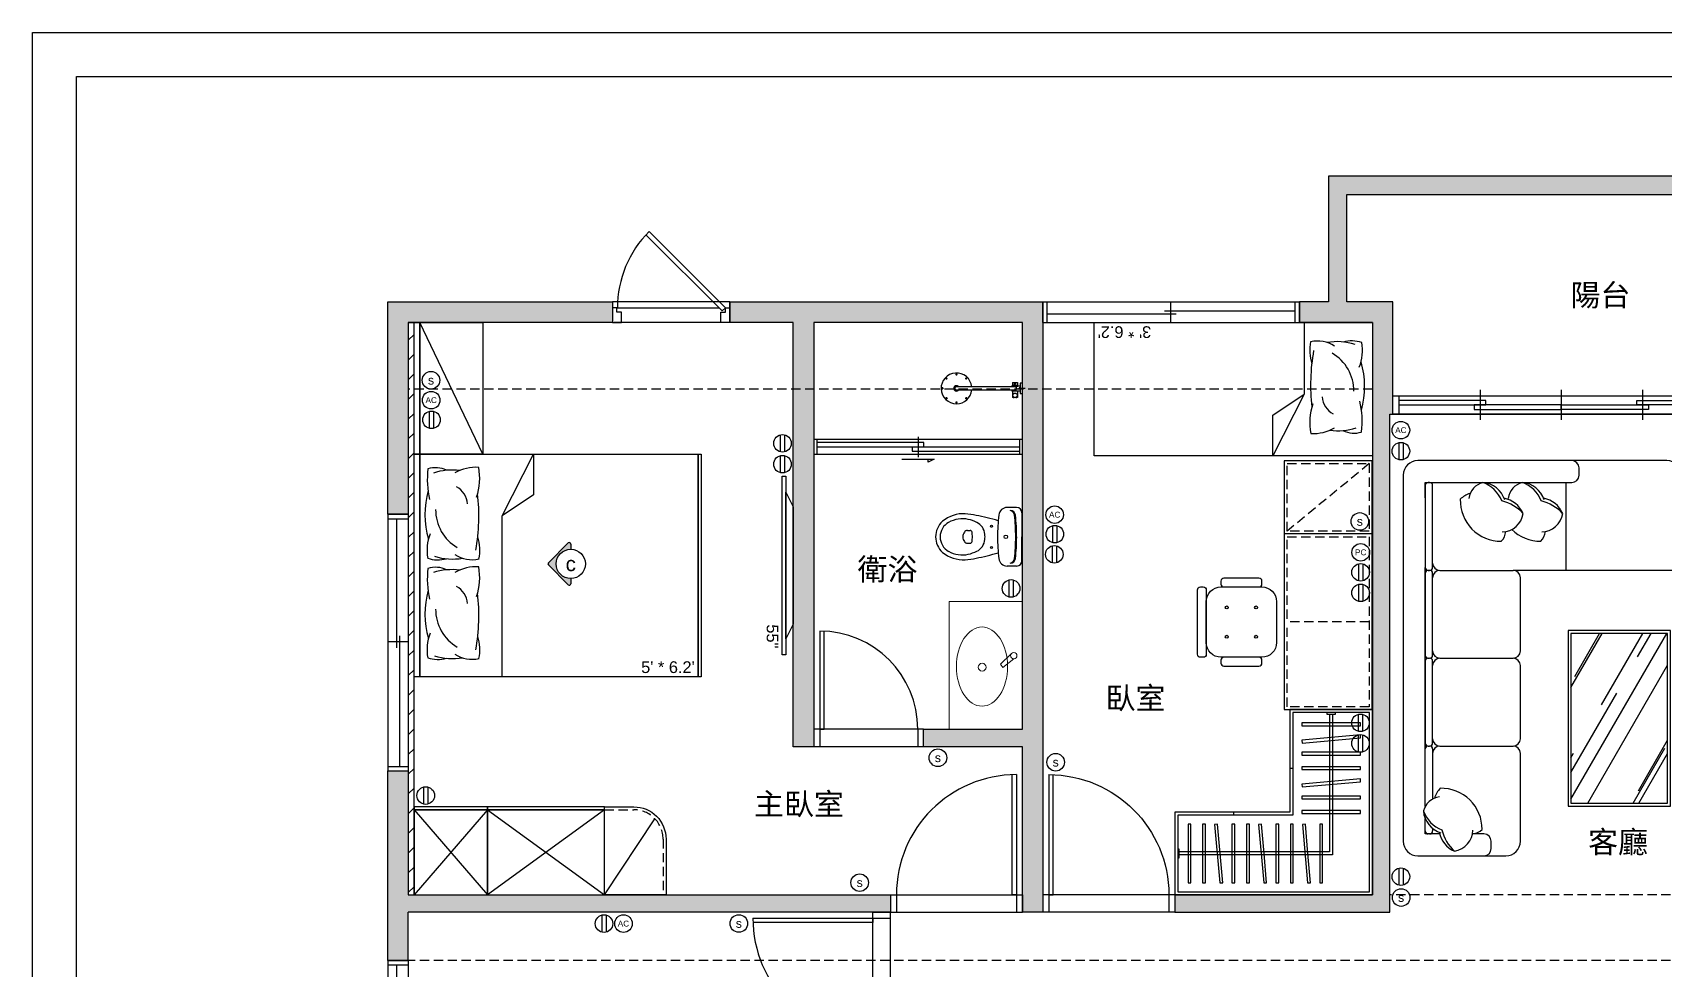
# Model space of a CAD drawing. Header units: millimetres. Extents: x -2628 to 3435, y -3699 to 2704.
# Drawn here: x 18 to 1132, y -775 to -135 of the extents above; entities that cross this region are included whole.
import ezdxf
from ezdxf.enums import TextEntityAlignment as Align
from ezdxf.lldxf.tags import DXFTag

# ---------------------------------------------------------------- set-up
doc = ezdxf.new("R2010")
doc.units = ezdxf.units.MM
doc.linetypes.add('HIDDEN', pattern=[9.525, 6.35, -3.175])
for name, color, linetype in [('02-結構樑', 252, 'HIDDEN'), ('03-結構牆', 253, 'Continuous'), ('04-門線', 94, 'Continuous'), ('05-窗線', 150, 'Continuous'), ('06-傢俱', 6, 'Continuous'), ('08-文字', 7, 'Continuous'), ('10-標註', 140, 'Continuous'), ('11-填充', 8, 'Continuous'), ('13-線', 40, 'Continuous'), ('14-燈具', 40, 'Continuous'), ('15-板', 3, 'Continuous'), ('圖框', 255, 'Continuous'), ('填充線', 8, 'Continuous')]:
    doc.layers.add(name, color=color, linetype=linetype)
doc.layers.add('不出圖', color=235, linetype='Continuous', plot=False)
doc.styles.get("Standard").update_dxf_attribs({"font": 'arial.ttf'})
tags = doc.linetypes.add('CENTER2', pattern=[28.575, 19.05, -3.175, 3.175, -3.175]).pattern_tags.tags
tags[10:11] = [DXFTag(74, 4), DXFTag(75, 0), DXFTag(340, '0'), DXFTag(46, 0.0), DXFTag(50, 0.0), DXFTag(44, 0.0), DXFTag(45, 0.0)]
tags[8:9] = [DXFTag(74, 4), DXFTag(75, 0), DXFTag(340, '0'), DXFTag(46, 0.0), DXFTag(50, 0.0), DXFTag(44, 0.0), DXFTag(45, 0.0)]
tags[6:7] = [DXFTag(74, 4), DXFTag(75, 0), DXFTag(340, '0'), DXFTag(46, 0.0), DXFTag(50, 0.0), DXFTag(44, 0.0), DXFTag(45, 0.0)]
tags[4:5] = [DXFTag(74, 4), DXFTag(75, 0), DXFTag(340, '0'), DXFTag(46, 0.0), DXFTag(50, 0.0), DXFTag(44, 0.0), DXFTag(45, 0.0)]

# ---------------------------------------------------------------- blocks, each defined once
blk = doc.blocks.new('*U109')
at = {"layer": '13-線'}
blk.add_circle((0, 0), 12, dxfattribs=at)
blk.add_text('AC', height=8, dxfattribs=at).set_placement((0, 0), align=Align.MIDDLE)
blk = doc.blocks.new('插座')
at = {"layer": '13-線'}
for p, q in [((-3, 11.6), (-3, -11.6)), ((3, 11.6), (3, -11.6))]:
    blk.add_line(p, q, dxfattribs=at)
blk.add_circle((0, 0), 12, dxfattribs=at)
blk = doc.blocks.new('線_網路出線')
at = {"layer": '13-線'}
blk.add_circle((0, 0), 12, dxfattribs=at)
blk.add_text('PC', height=8, dxfattribs=at).set_placement((0, 0), align=Align.MIDDLE)
blk = doc.blocks.new('床櫃')
at = {"layer": '06-傢俱'}
blk.add_line((47, -90), (4, 0), dxfattribs=at)
for points in [[(0, 0), (4, 0), (4, -90), (0, -90)], [(4, 0), (47, 0), (47, -90), (4, -90)]]:
    blk.add_lwpolyline(points, close=True, dxfattribs=at)
blk = doc.blocks.new('電視')
at = {"layer": '06-傢俱'}
for p, q in [((-5, 50), (0, 40)), ((-5, -50), (-5, 50)), ((0, 40), (0, -40)), ((0, -40), (-5, -50))]:
    blk.add_line(p, q, dxfattribs=at)
blk.add_lwpolyline([(-7.5, 61), (-5, 61), (-5, -61), (-7.5, -61)], close=True, dxfattribs=at)
blk = doc.blocks.new('*U117')
at = {"layer": '06-傢俱'}
for p, q in [((60.1, -42.1), (81.5, 0)), ((81.5, 0), (81.5, -27.7)), ((81.5, -27.7), (60.1, -42.1)), ((60.1, -152), (60.1, -42.1))]:
    blk.add_line(p, q, dxfattribs=at)
for points in [[(0, 0), (4, 0), (4, -152), (0, -152)], [(4, 0), (194, 0), (194, -152), (4, -152)], [(194, 0), (196, 0), (196, -152), (194, -152)]]:
    blk.add_lwpolyline(points, close=True, dxfattribs=at)
for centre, radius, start, end in [((70.3, -17.1), 61.3, 173.2796, 193.0617), ((14.5, -26.6), 17.4, 64.1861, 106.831), ((25.9, -51.7), 40.9, 82.499, 108.131), ((42, -37), 28.1, 85.7796, 120.3407), ((4.3, -16.3), 40.5, 341.4258, 10.4654), ((21.9, -34.9), 14.5, 3.7217, 60.9838), ((69.6, -40.9), 62.2, 165.0075, 195.8596), ((-86.2, -42.3), 130.4, 349.7574, 6.7491), ((44.2, -38.1), 29.5, 179.2149, 240.102), ((39.4, -65.5), 30.6, 158.5341, 190.6005), ((14.9, -65.5), 30, 348.3726, 17.5995), ((70.3, -85.1), 61.3, 173.2796, 193.0617), ((16.1, -49.4), 22.7, 252.5276, 285.0289), ((14.5, -94.6), 17.4, 64.1861, 106.831), ((26.1, -32.9), 38.7, 251.717, 280.4685), ((39.7, -50.2), 21.8, 237.1323, 282.1925), ((42, -105), 28.1, 85.7796, 120.3407), ((4.3, -84.3), 40.5, 341.4258, 10.4654), ((25.9, -119.7), 40.9, 82.499, 108.131), ((69.6, -108.9), 62.2, 165.0075, 195.8596), ((21.9, -102.9), 14.5, 3.7217, 60.9838), ((-86.2, -110.3), 130.4, 349.7574, 6.7491), ((44.2, -106.1), 29.5, 179.2149, 240.102), ((39.4, -133.5), 30.6, 158.5341, 190.6005), ((14.9, -133.5), 30, 348.3726, 17.5995), ((16.1, -117.4), 22.7, 252.5276, 285.0289), ((26.1, -100.9), 38.7, 251.717, 280.4685), ((39.7, -118.2), 21.8, 237.1323, 282.1925)]:
    blk.add_arc(centre, radius, start, end, dxfattribs=at)
at = {"color": 6, "linetype": 'HIDDEN'}
blk.add_text("5' * 6.2'", height=8, dxfattribs=at).set_placement((173.3, -145.4), align=Align.MIDDLE)
blk = doc.blocks.new('*U132')
at = {"layer": '06-傢俱'}
for p, q in [((50, 58), (0, 0)), ((0, 58), (50, 0)), ((130, 58), (50, 0)), ((50, 58), (130, 0)), ((130, 0), (164.4, 51.9))]:
    blk.add_line(p, q, dxfattribs=at)
for points in [[(0, 58), (50, 58), (50, 60), (0, 60)], [(0, 0), (50, 0), (50, 58), (0, 58)], [(50, 58), (130, 58), (130, 60), (50, 60)], [(50, 0), (130, 0), (130, 58), (50, 58)]]:
    blk.add_lwpolyline(points, close=True, dxfattribs=at)
blk.add_lwpolyline([(130, 60), (150, 60, -0.414214), (172, 38), (172, 0), (130, 0)], format="xyb", close=True, dxfattribs=at)
at = {"layer": '06-傢俱', "linetype": 'HIDDEN'}
blk.add_lwpolyline([(130, 58), (150, 58, -0.414214), (170, 38), (170, 0)], format="xyb", dxfattribs=at)
blk = doc.blocks.new('窗2片')
at = {"layer": '05-窗線'}
for p, q in [((0, 0), (0, -175.2)), ((0, 0), (14, 0)), ((14, 0), (14, -175.2)), ((0, -3), (14, -3)), ((6, -3), (6, -91.1)), ((14, -87.1), (0, -87.1)), ((8, -83.1), (8, -172.2)), ((0, -172.2), (14, -172.2)), ((0, -175.2), (14, -175.2))]:
    blk.add_line(p, q, dxfattribs=at)
blk = doc.blocks.new('窗_單開')
at = {"layer": '05-窗線'}
for p, q in [((74.9, -6.1), (22.8, 45.9)), ((24.9, 48.1), (77, -4)), ((80, 0), (0, 0)), ((0, 0), (0, -14)), ((80, 0), (80, -14)), ((3, -4), (72.8, -4)), ((77, -4), (74.9, -6.1)), ((80, -14), (1, -14))]:
    blk.add_line(p, q, dxfattribs=at)
for points in [[(0, -14), (6, -14), (6, -7), (3, -7), (3, -4), (0, -4), (0, -14)], [(80, -14), (74, -14), (74, -7), (77, -7), (77, -4), (80, -4), (80, -14)]]:
    blk.add_lwpolyline(points, dxfattribs=at)
blk.add_arc((77, -4), 73.7, 135, 180, dxfattribs=at)
blk = doc.blocks.new('門_左')
at = {"layer": '04-門線'}
for p, q in [((0, 12), (0, 0)), ((75, 12), (0, 12)), ((4, 12), (4, 0)), ((71, 12), (71, 0)), ((75, 0), (75, 12)), ((75, 0), (0, 0))]:
    blk.add_line(p, q, dxfattribs=at)
blk.add_lwpolyline([(4, 79), (4, 12), (7, 12), (7, 78.9)], dxfattribs=at)
blk.add_arc((4, 12), 67, 360, 90, dxfattribs=at)
blk = doc.blocks.new('門_右')
at = {"layer": '04-門線'}
for p, q in [((-90, 12), (0, 12)), ((-90, 12), (-90, 0)), ((-86, 12), (-86, 0)), ((-4, 12), (-4, 0)), ((0, 12), (0, 0)), ((-90, 0), (0, 0))]:
    blk.add_line(p, q, dxfattribs=at)
blk.add_lwpolyline([(-4, 94), (-4, 12), (-7, 12), (-7, 93.9)], dxfattribs=at)
blk.add_arc((-4, 12), 82, 90, 180, dxfattribs=at)
blk = doc.blocks.new('窗230')
at = {"layer": '05-窗線'}
for p, q in [((4, 12.5), (4, 0)), ((226, 12.5), (226, 0)), ((230, 12.5), (230, 0)), ((0, 0), (230, 0))]:
    blk.add_line(p, q, dxfattribs=at)
at = {"layer": '05-窗線', "color": 4}
for p, q in [((59.5, 16.5), (59.5, -4)), ((115, 16.5), (115, -4)), ((170.5, 16.5), (170.5, -4))]:
    blk.add_line(p, q, dxfattribs=at)
at = {"layer": '05-窗線'}
blk.add_lwpolyline([(0, 12.5), (230, 12.5), (230, 0), (0, 0)], close=True, dxfattribs=at)
at = {"layer": '05-窗線', "color": 4}
for points in [[(4, 6.25), (63.5, 6.25), (63.5, 9.25), (4, 9.25), (4, 6.25)], [(55.5, 3.25), (115, 3.25), (115, 6.25), (55.5, 6.25), (55.5, 3.25)], [(174.5, 3.25), (115, 3.25), (115, 6.25), (174.5, 6.25), (174.5, 3.25)], [(226, 6.25), (166.5, 6.25), (166.5, 9.25), (226, 9.25), (226, 6.25)]]:
    blk.add_lwpolyline(points, dxfattribs=at)
blk = doc.blocks.new('沙發')
at = {"layer": '06-傢俱'}
h = blk.add_hatch(dxfattribs=at)
h.set_pattern_fill('AR-RROOF', color=256, scale=1.5, angle=60)
h.set_pattern_definition([(60, (104.53, -118.116), (8.914, 91.64), [571.5, -76.2, 190.5, -38.1]), (60, (113.37, -64.707), (-62.934, -7.659), [114.3, -12.573, 228.6, -28.575]), (60, (86.009, -85.426), (76.953, 184.3405), [304.8, -53.34, 152.4, -38.1])])
h.paths.add_polyline_path([(170.5, -118.1), (104.5, -118.1), (104.5, -234.1), (170.5, -234.1)])
for p, q in [((170, 0), (0, 0)), ((-10, -10), (-10, -260)), ((110, -10), (110, -5)), ((180, -70), (180, -10)), ((5, -15), (105, -15)), ((5, -25.5), (5, -15)), ((5, -17), (5, -73)), ((8, -15), (7, -15)), ((10, -70), (10, -17)), ((97.3, -15), (105, -15)), ((101.1, -15), (101.1, -75)), ((96.8, -32.7), (96.8, -34.2)), ((5, -60.8), (5, -73)), ((10, -73), (10, -65.8)), ((5, -236.2), (5, -73)), ((5, -77), (5, -133)), ((8, -75), (7, -75)), ((7, -75), (8, -75)), ((10, -133), (10, -77)), ((15, -75), (65, -75)), ((175, -75), (65, -75)), ((70, -130), (70, -80)), ((70, -124.8), (70, -120.3)), ((5, -137), (5, -193)), ((7, -135), (8, -135)), ((7, -135), (8, -135)), ((10, -193), (10, -137)), ((15, -135), (65, -135)), ((70, -190), (70, -140)), ((5, -236.2), (5, -197)), ((7, -195), (8, -195)), ((10, -197), (10, -231.1)), ((15, -195), (65, -195)), ((70, -260), (70, -200)), ((5, -253), (5, -244.5)), ((5, -255), (5, -244.5)), ((14.8, -255), (5, -255)), ((8, -255), (7, -255)), ((10, -251.2), (10, -253)), ((45, -255), (37.3, -255)), ((50, -265), (50, -260)), ((0, -270), (60, -270))]:
    blk.add_line(p, q, dxfattribs=at)
for points in [[(102.5, -236.1), (172.5, -236.1), (172.5, -116.1), (102.5, -116.1)], [(104.5, -234.1), (170.5, -234.1), (170.5, -118.1), (104.5, -118.1)]]:
    blk.add_lwpolyline(points, close=True, dxfattribs=at)
for centre, radius, start, end in [((0, -10), 10, 90, 180), ((105, -5), 5, 0, 90), ((105, -10), 5, 270, 0), ((170, -10), 10, 0, 90), ((7, -17), 2, 90, 180), ((8, -17), 2, 0, 90), ((47.6, -27.6), 13, 104.1064, 172.232), ((43, -32), 17, 17.2714, 85.4668), ((36.7, -35.7), 22.1, 21.5683, 69.7406), ((74.5, -27.6), 13, 104.1064, 172.232), ((70, -32), 17, 17.2714, 85.4668), ((63.7, -35.7), 22.1, 21.5683, 69.7406), ((40.2, -38), 16.2, 106.7793, 134.4945), ((56.7, -27.3), 27.8, 178.285, 270.5789), ((50.4, -56.1), 29.3, 42.7368, 76.3508), ((55.6, -43.2), 17.7, 23.3152, 79.3613), ((77.3, -56.1), 29.3, 42.7368, 76.3508), ((82.6, -43.2), 17.7, 23.3152, 79.3613), ((57, -33.7), 15.1, 272.0672, 350.6072), ((84, -33.7), 15.1, 272.0672, 350.6072), ((48.8, -47.3), 11.3, 316.1116, 353.7097), ((83.6, -27.3), 27.8, 225.2883, 270.5789), ((75.8, -47.3), 11.3, 316.1116, 353.7097), ((7, -73), 2, 180, 270), ((7, -77), 2, 90, 180), ((8, -73), 2, 270, 0), ((8, -77), 2, 0, 90), ((15, -70), 5, 180, 270), ((15, -80), 5, 90, 180), ((65, -80), 5, 0, 90), ((175, -70), 5, 270, 0), ((7, -133), 2, 180, 270), ((8, -133), 2, 270, 0), ((15, -130), 5, 180, 270), ((65, -130), 5, 270, 0), ((7, -137), 2, 90, 180), ((8, -137), 2, 0, 90), ((15, -140), 5, 90, 180), ((65, -140), 5, 0, 90), ((7, -193), 2, 180, 270), ((7, -197), 2, 90, 180), ((8, -193), 2, 270, 0), ((8, -197), 2, 0, 90), ((15, -190), 5, 180, 270), ((15, -200), 5, 90, 180), ((65, -190), 5, 270, 0), ((65, -200), 5, 0, 90), ((16.4, -242.5), 13, 97.768, 165.8936), ((26.8, -235.2), 16.2, 135.5055, 163.2207), ((16, -251.6), 27.8, 359.4211, 91.715), ((24.5, -231.7), 22.1, 200.2594, 248.4317), ((20.7, -238), 17, 184.5332, 252.7286), ((7, -253), 2, 180, 270), ((8, -253), 2, 270, 0), ((32, -250.6), 17.7, 190.6387, 246.6848), ((44.8, -245.3), 29.3, 193.6492, 227.2632), ((22.5, -251.9), 15.1, 279.3928, 357.9328), ((36, -243.8), 11.3, 276.2903, 313.8884), ((45, -260), 5, 0, 90), ((0, -260), 10, 180, 270), ((45, -265), 5, 270, 0), ((60, -260), 10, 270, 0)]:
    blk.add_arc(centre, radius, start, end, dxfattribs=at)
blk = doc.blocks.new('桌子')
at = {"layer": '06-傢俱', "linetype": 'HIDDEN'}
blk.add_line((60, 58), (60, 2), dxfattribs=at)
at = {"layer": '06-傢俱'}
blk.add_lwpolyline([(120, 60), (0, 60), (0, 0), (120, 0)], close=True, dxfattribs=at)
at = {"layer": '06-傢俱', "linetype": 'HIDDEN'}
blk.add_lwpolyline([(58, 2), (2, 2), (2, 58), (118, 58), (118, 2), (62, 2)], dxfattribs=at)
blk = doc.blocks.new('床矮櫃')
at = {"layer": '06-傢俱', "linetype": 'HIDDEN'}
for p, q in [((2, 58), (48, 58)), ((2, 2), (2, 58)), ((2, 58), (48, 2)), ((48, 58), (48, 2)), ((50, 60), (50, 0)), ((48, 2), (2, 2))]:
    blk.add_line(p, q, dxfattribs=at)
at = {"layer": '06-傢俱'}
blk.add_lwpolyline([(50, 60), (0, 60), (0, 0), (50, 0)], dxfattribs=at)
blk = doc.blocks.new('椅子單人')
at = {"layer": '06-傢俱'}
for points in [[(-22, 30), (22, 30, -0.414214), (24, 28), (24, 26, -0.414214), (22, 24), (-22, 24, -0.414214), (-24, 26), (-24, 28, -0.414214)], [(-14, 24), (14, 24, -0.414214), (24, 14), (24, -14, -0.414214), (14, -24), (-14, -24, -0.414214), (-24, -14), (-24, 14, -0.414214)], [(-26, 14), (-28, 14, 0.414214), (-30, 12), (-30, -12, 0.414214), (-28, -14), (-26, -14, 0.414214), (-24, -12), (-24, 12, 0.414214)], [(28, 14), (26, 14, 0.414214), (24, 12), (24, -12, 0.414214), (26, -14), (28, -14, 0.414214), (30, -12), (30, 12, 0.414214)]]:
    blk.add_lwpolyline(points, format="xyb", close=True, dxfattribs=at)
for centre in [(-10, 10), (10, 10), (-10, -10), (10, -10)]:
    blk.add_circle(centre, 1, dxfattribs=at)
blk = doc.blocks.new('浴室門')
at = {"layer": '04-門線'}
for p, q in [((2, 0), (2, -10)), ((71.2, 2), (71.2, -12)), ((140.4, 0), (140.4, -10)), ((2, -5), (140.4, -5)), ((60.2, -13.4), (82.2, -13.4)), ((82.2, -13.4), (78, -15.4)), ((78, -15.4), (78, -13.4))]:
    blk.add_line(p, q, dxfattribs=at)
for points in [[(0, -10), (142.4, -10), (142.4, 0), (0, 0), (0, -10)], [(75.2, -5), (75.2, -2), (2, -2)], [(67.2, -5), (67.2, -8), (140.4, -8)], [(69.2, -5), (73.2, -5)], [(142.4, -7), (142.4, -5)]]:
    blk.add_lwpolyline(points, dxfattribs=at)
blk = doc.blocks.new('馬桶')
at = {"layer": '06-傢俱', "color": 6}
for p, q in [((0.04, 0.655), (0.223, 0.655)), ((0.405, 0.655), (0.223, 0.655)), ((0, 0.615), (0, 0.543)), ((0.223, 0.615), (0.211, 0.615)), ((0.223, 0.615), (0.234, 0.615)), ((0.445, 0.615), (0.445, 0.543)), ((0.175, 0.242), (0.175, 0.262)), ((0.271, 0.242), (0.271, 0.262))]:
    blk.add_line(p, q, dxfattribs=at)
for centre, radius in [((0.223, 0.533), 0.0135), ((0.223, 0.533), 0.0135), ((0.143, 0.425), 0.0075), ((0.303, 0.425), 0.0075)]:
    blk.add_circle(centre, radius, dxfattribs=at)
for centre, radius, start, end in [((0.04, 0.615), 0.04, 90, 180), ((0.405, 0.615), 0.04, 0, 90), ((0.064, 0.543), 0.064, 180, 263.2069), ((0.063, 0.566), 0.04, 96.2719, 180), ((0.062, 0.559), 0.04, 96.2141, 169.7572), ((0.223, -0.885), 1.493, 90, 96.3306), ((0.223, -0.885), 1.5, 90, 96.2719), ((0.223, -0.885), 1.5, 83.7281, 90), ((0.223, -0.885), 1.493, 83.6694, 90), ((0.382, 0.566), 0.04, 0, 83.7281), ((0.383, 0.559), 0.04, 10.2428, 83.7859), ((0.381, 0.543), 0.064, 276.7931, 0), ((0.223, 1.874), 1.404, 263.2069, 270), ((2.509, -0.195), 2.5, 164.456, 168.4256), ((0.216, 0.259), 0.116, 96.2419, 152.5973), ((0.223, 0.195), 0.18, 90, 96.2419), ((0.223, 1.874), 1.404, 270, 276.7931), ((0.223, 0.195), 0.18, 83.7581, 90), ((0.23, 0.259), 0.116, 27.4027, 83.7581), ((-2.064, -0.195), 2.5, 11.5744, 15.544), ((0.646, 0.179), 0.6, 167.7093, 175.6206), ((0.335, 0.197), 0.25, 152.5973, 168.3805), ((0.19, 0.262), 0.015, 96.6492, 180), ((0.223, -0.021), 0.3, 90, 96.6492), ((0.223, -0.021), 0.3, 83.3508, 90), ((0.256, 0.262), 0.015, 0, 83.3508), ((0.11, 0.197), 0.25, 11.6195, 27.4027), ((-0.201, 0.179), 0.6, 4.3794, 12.2907), ((0.307, 0.215), 0.26, 177.6972, 218.7131), ((0.302, 0.204), 0.216, 168.3805, 209.1161), ((0.205, 0.242), 0.03, 180, 233.1301), ((0.223, 0.266), 0.06, 233.1301, 270), ((0.223, 0.266), 0.06, 270, 306.8699), ((0.241, 0.242), 0.03, 306.8699, 0), ((0.144, 0.204), 0.216, 330.8839, 11.6195), ((0.138, 0.215), 0.26, 321.2869, 2.3028), ((0.223, 0.16), 0.16, 222.4362, 270), ((0.223, 0.16), 0.126, 209.1161, 270), ((0.223, 0.16), 0.126, 270, 330.8839), ((0.223, 0.16), 0.16, 270, 317.5638)]:
    blk.add_arc(centre, radius, start, end, dxfattribs=at)
blk = doc.blocks.new('洗手台')
at = {"layer": '06-傢俱', "color": 6, "lineweight": 5}
for p, q in [((0, 0.466), (0.817, 0.466)), ((0, 0), (0, 0.466)), ((0.817, 0.466), (0.817, 0)), ((0.817, 0.466), (0.817, 0.076)), ((0.4, 0.329), (0.332, 0.398)), ((0.366, 0.413), (0.421, 0.342)), ((0.421, 0.342), (0.4, 0.329)), ((0.817, 0), (0, 0))]:
    blk.add_line(p, q, dxfattribs=at)
for centre, radius in [((0.346, 0.413), 0.0201), ((0.42, 0.211), 0.0251)]:
    blk.add_circle(centre, radius, dxfattribs=at)
blk.add_ellipse((0.416, 0.21), major_axis=(-0.253, 0), ratio=0.646622, dxfattribs=at)
blk = doc.blocks.new('23')
at = {"linetype": 'Continuous'}
for p, q in [((12572, 14751), (12550, 14751)), ((12550, 14715), (12550, 14750)), ((12550, 14715), (12572, 14715)), ((12624, 14783), (12554, 14783)), ((12554, 14783), (12554, 14769)), ((12555, 14768), (12624, 14768)), ((12572, 14751), (12572, 14715)), ((12573, 14745), (12572, 14745)), ((12572, 14721), (12573, 14721)), ((12573, 14768), (12573, 14718)), ((12573, 14715), (12573, 14751)), ((12573, 14751), (12573, 14751)), ((12573, 14718), (12573, 14710)), ((12573, 14715), (12573, 14715)), ((12574, 14718), (12578, 14718)), ((12578, 14733), (12578, 14692)), ((12587, 14763), (12588, 14765)), ((12588, 14762), (12587, 14763)), ((12587, 14744), (12591, 14744)), ((12587, 14744), (12592, 14744)), ((12587, 14744), (12587, 14744)), ((12587, 14744), (12587, 14744)), ((12587, 14744), (12587, 14744)), ((12588, 14765), (12590, 14765)), ((12590, 14762), (12588, 14762)), ((12590, 14765), (12591, 14763)), ((12591, 14763), (12590, 14762)), ((12592, 14744), (12591, 14744)), ((12591, 14744), (12591, 14744)), ((12592, 14744), (12592, 14744)), ((12600, 14692), (12600, 14733)), ((12600, 14718), (12605, 14718)), ((12605, 14718), (12605, 14768)), ((12605, 14715), (12605, 14751)), ((12605, 14751), (12605, 14751)), ((12606, 14746), (12605, 14746)), ((12605, 14720), (12606, 14720)), ((12605, 14710), (12605, 14718)), ((12605, 14715), (12605, 14715)), ((12606, 14715), (12606, 14751)), ((12651, 14751), (12606, 14751)), ((12606, 14715), (12651, 14715)), ((12625, 14769), (12625, 14783)), ((12630, 14719), (12630, 14718)), ((12630, 14718), (12630, 14718)), ((12632, 14718), (12632, 14717)), ((12634, 14717), (12634, 14717)), ((12636, 14717), (12636, 14717)), ((12636, 14717), (12636, 14716)), ((12638, 14716), (12638, 14717)), ((12639, 14717), (12639, 14717)), ((12640, 14717), (12640, 14717)), ((12642, 14717), (12642, 14718)), ((12643, 14718), (12643, 14718)), ((12644, 14718), (12644, 14719)), ((12645, 14719), (12645, 14719)), ((12651, 14741), (12651, 14741)), ((12651, 14724), (12651, 14724)), ((12652, 14750), (12652, 14745)), ((12652, 14742), (12652, 14745)), ((12652, 14721), (12652, 14724)), ((12652, 14721), (12652, 14716)), ((12578, 14692), (12578, 14373)), ((12600, 14373), (12600, 14692)), ((12519, 14397), (12522, 14400)), ((12521, 14400), (12519, 14398)), ((12521, 14402), (12520, 14401)), ((12521, 14402), (12520, 14401)), ((12520, 14401), (12521, 14400)), ((12520, 14400), (12521, 14399)), ((12521, 14399), (12520, 14400)), ((12522, 14401), (12521, 14402)), ((12524, 14403), (12522, 14401)), ((12522, 14400), (12525, 14403)), ((12523, 14401), (12522, 14402)), ((12522, 14402), (12523, 14401)), ((12522, 14400), (12523, 14399)), ((12523, 14399), (12522, 14400)), ((12522, 14399), (12523, 14400)), ((12523, 14399), (12523, 14399)), ((12578, 14373), (12578, 14333)), ((12600, 14333), (12600, 14373)), ((12654, 14403), (12656, 14400)), ((12657, 14401), (12654, 14403)), ((12655, 14401), (12656, 14402)), ((12656, 14400), (12655, 14399)), ((12655, 14399), (12656, 14399)), ((12656, 14402), (12656, 14401)), ((12656, 14399), (12657, 14400)), ((12656, 14400), (12656, 14399)), ((12658, 14402), (12657, 14401)), ((12658, 14401), (12657, 14402)), ((12657, 14400), (12658, 14401)), ((12657, 14399), (12658, 14400)), ((12660, 14398), (12657, 14400)), ((12657, 14400), (12659, 14397)), ((12658, 14400), (12657, 14399)), ((12658, 14401), (12658, 14402)), ((12492, 14333), (12492, 14332)), ((12493, 14333), (12492, 14333)), ((12492, 14332), (12493, 14332)), ((12493, 14337), (12493, 14333)), ((12494, 14334), (12493, 14334)), ((12493, 14334), (12494, 14334)), ((12493, 14333), (12493, 14332)), ((12493, 14332), (12494, 14332)), ((12493, 14332), (12493, 14329)), ((12494, 14332), (12493, 14332)), ((12494, 14333), (12494, 14337)), ((12496, 14333), (12494, 14333)), ((12494, 14332), (12496, 14332)), ((12494, 14329), (12494, 14332)), ((12495, 14332), (12495, 14333)), ((12496, 14332), (12496, 14333)), ((12519, 14268), (12521, 14265)), ((12522, 14266), (12519, 14268)), ((12521, 14267), (12520, 14266)), ((12520, 14266), (12521, 14267)), ((12520, 14265), (12521, 14264)), ((12521, 14265), (12520, 14264)), ((12520, 14264), (12521, 14264)), ((12521, 14264), (12522, 14265)), ((12523, 14267), (12522, 14266)), ((12523, 14266), (12522, 14267)), ((12522, 14265), (12523, 14266)), ((12525, 14263), (12522, 14265)), ((12522, 14264), (12523, 14265)), ((12522, 14265), (12524, 14262)), ((12523, 14265), (12522, 14264)), ((12523, 14266), (12523, 14267)), ((12573, 14341), (12573, 14336)), ((12573, 14336), (12573, 14330)), ((12573, 14330), (12573, 14325)), ((12585, 14321), (12583, 14321)), ((12585, 14321), (12594, 14321)), ((12595, 14321), (12594, 14321)), ((12605, 14336), (12605, 14341)), ((12605, 14336), (12605, 14330)), ((12605, 14325), (12605, 14330)), ((12654, 14262), (12657, 14265)), ((12656, 14265), (12654, 14263)), ((12656, 14267), (12655, 14266)), ((12655, 14266), (12656, 14265)), ((12656, 14264), (12655, 14265)), ((12657, 14266), (12656, 14267)), ((12656, 14267), (12656, 14266)), ((12656, 14265), (12656, 14264)), ((12659, 14268), (12657, 14266)), ((12657, 14265), (12660, 14268)), ((12658, 14266), (12657, 14267)), ((12657, 14267), (12658, 14266)), ((12658, 14264), (12657, 14265)), ((12657, 14264), (12658, 14265)), ((12657, 14265), (12658, 14264)), ((12658, 14264), (12658, 14264)), ((12684, 14333), (12683, 14333)), ((12683, 14333), (12683, 14332)), ((12683, 14332), (12684, 14332)), ((12684, 14337), (12684, 14333)), ((12685, 14334), (12684, 14334)), ((12684, 14334), (12685, 14334)), ((12684, 14333), (12684, 14332)), ((12684, 14332), (12685, 14332)), ((12684, 14332), (12684, 14329)), ((12685, 14332), (12684, 14332)), ((12685, 14333), (12685, 14337)), ((12687, 14333), (12685, 14333)), ((12685, 14329), (12685, 14332)), ((12685, 14332), (12687, 14332)), ((12686, 14332), (12686, 14333)), ((12687, 14332), (12687, 14333)), ((12589, 14238), (12585, 14238)), ((12585, 14237), (12589, 14237)), ((12588, 14238), (12588, 14237)), ((12588, 14237), (12588, 14238)), ((12590, 14239), (12589, 14239)), ((12589, 14239), (12589, 14238)), ((12590, 14239), (12589, 14239)), ((12589, 14237), (12589, 14235)), ((12589, 14236), (12590, 14236)), ((12589, 14235), (12590, 14235)), ((12590, 14238), (12590, 14239)), ((12593, 14238), (12590, 14238)), ((12590, 14237), (12590, 14238)), ((12590, 14238), (12590, 14237)), ((12590, 14237), (12593, 14237)), ((12590, 14235), (12590, 14237))]:
    blk.add_line(p, q, dxfattribs=at)
at = {"linetype": 'CENTER2'}
for p, q in [((12609, 14783), (12569, 14783)), ((12589, 14803), (12589, 14763))]:
    blk.add_line(p, q, dxfattribs=at)
at = {"linetype": 'Continuous'}
for centre, radius in [((12561, 14733), 5.1), ((12561, 14733), 5), ((12589, 14763), 2.46), ((12589, 14763), 1.8), ((12637, 14733), 16), ((12637, 14733), 15.3), ((12637, 14733), 15.2), ((12522, 14400), 3.77), ((12657, 14400), 3.77), ((12494, 14333), 3.77), ((12522, 14265), 3.77), ((12657, 14265), 3.77), ((12685, 14333), 3.77), ((12589, 14237), 3.77)]:
    blk.add_circle(centre, radius, dxfattribs=at)
for centre, radius, start, end in [((12550, 14750), 0.5, 90, 180), ((12550, 14715), 0.5, 180, 270), ((12554, 14783), 0.2, 90, 180), ((12555, 14769), 1, 180, 270), ((12572, 14751), 0.2, 0, 90), ((12572, 14715), 0.2, 270, 0), ((12574, 14718), 0.2, 180, 270), ((12574, 14718), 0.2, 90, 180), ((12574, 14710), 0.2, 180, 262.9118), ((12589, 14834), 125, 262.9118, 264.9514), ((12589, 14733), 11.3, 102.8009, 192.9045), ((12589, 14733), 11, 0, 180), ((12589, 14763), 3, 255, 195), ((12589, 14763), 2.5, 149.2603, 210.8108), ((12589, 14763), 2.5, 0, 19.3146), ((12589, 14763), 2.5, 330.5025, 0), ((12589, 14733), 11.3, 0, 77.2162), ((12589, 14733), 11.3, 347.1807, 0), ((12589, 14834), 125, 275.0486, 277.0882), ((12604, 14718), 0.2, 0, 90), ((12605, 14718), 0.2, 270, 0), ((12604, 14710), 0.2, 277.0882, 0), ((12624, 14783), 0.2, 0, 90), ((12624, 14769), 1, 270, 0), ((12630, 14718), 0.5, 180.0171, 245.8523), ((12637, 14733), 17, 246.6748, 248.642), ((12637, 14733), 16.3, 251.4029, 260.45), ((12637, 14733), 17, 253.8248, 258.9605), ((12635, 14723), 6.52, 254.9913, 264.3574), ((12634, 14717), 0.424, 282.9312, 360), ((12637, 14733), 17, 260.7281, 265.7607), ((12636, 14722), 6.42, 262.3904, 271.1481), ((12637, 14733), 17, 267.5002, 272.5025), ((12636, 14723), 6.9, 270.5306, 270.8322), ((12636, 14716), 0.472, 288.2811, 298.5261), ((12638, 14716), 0.296, 245.7309, 276.446), ((12638, 14716), 0.472, 241.4739, 251.7189), ((12638, 14723), 6.9, 269.1678, 277.3385), ((12638, 14722), 6.42, 268.8519, 269.2212), ((12638, 14716), 0.532, 272.4997, 360), ((12637, 14733), 17, 276.6843, 279.2719), ((12637, 14733), 16.3, 279.55, 288.5971), ((12637, 14733), 17, 281.0395, 286.1752), ((12640, 14717), 0.424, 180, 257.0688), ((12640, 14717), 0.318, 253.3309, 282.3461), ((12640, 14723), 6.56, 275.6813, 284.9937), ((12640, 14723), 6.52, 275.6426, 275.8905), ((12637, 14733), 17, 291.3564, 293.3252), ((12637, 14733), 17, 291.3564, 293.3252), ((12637, 14733), 17, 291.3564, 293.3252), ((12637, 14733), 17, 291.3564, 293.3252), ((12651, 14750), 0.8, 0, 90), ((12651, 14742), 0.8, 270, 0), ((12651, 14724), 0.8, 0, 90), ((12651, 14716), 0.8, 270, 0), ((12589, 14333), 105, 96.0134, 0), ((12589, 14333), 105, 96.0163, 0), ((12522, 14400), 3.75, 52.6623, 217.3377), ((12522, 14400), 3.75, 232.6623, 37.3377), ((12522, 14400), 2.95, 215.2417, 234.7583), ((12522, 14400), 2.95, 35.2417, 54.7583), ((12589, 14333), 105, 0, 83.9866), ((12589, 14333), 105, 0, 83.9837), ((12657, 14400), 3.75, 142.6623, 307.3377), ((12657, 14400), 3.75, 322.6623, 127.3377), ((12657, 14400), 2.95, 125.2417, 144.7583), ((12657, 14400), 2.95, 305.2417, 324.7583), ((12494, 14333), 3.75, 97.6623, 262.3377), ((12494, 14333), 2.95, 80.2417, 99.7583), ((12494, 14333), 2.95, 260.2417, 279.7583), ((12494, 14333), 3.75, 277.6623, 82.3377), ((12522, 14265), 3.75, 142.6623, 307.3377), ((12522, 14265), 3.75, 322.6623, 127.3377), ((12522, 14265), 2.95, 125.2417, 144.7583), ((12522, 14265), 2.95, 305.2417, 324.7583), ((12589, 14333), 18.1, 127.3052, 0), ((12589, 14333), 18, 156.4435, 203.5565), ((12589, 14333), 18, 127.6699, 156.4435), ((12589, 14333), 16.4, 132.2443, 167.9269), ((12579, 14338), 6.74, 149.0142, 158.6471), ((12589, 14333), 16.4, 192.0731, 347.9269), ((12589, 14333), 18, 203.5565, 336.4435), ((12579, 14328), 7.29, 201.7179, 210.6195), ((12589, 14333), 14.7, 138.4433, 0), ((12589, 14333), 13.5, 144.5691, 0), ((12589, 14333), 13.3, 145.7987, 244.4562), ((12589, 14333), 11, 180, 0), ((12589, 14333), 13.3, 295.5438, 34.2013), ((12589, 14333), 18.1, 0, 52.6948), ((12589, 14333), 18, 23.5565, 52.3301), ((12589, 14333), 16.4, 12.0731, 47.7557), ((12589, 14333), 14.7, 0, 41.5567), ((12589, 14333), 13.5, 0, 35.4309), ((12599, 14337), 7.29, 21.7179, 30.6195), ((12599, 14328), 6.74, 329.0149, 338.6478), ((12589, 14333), 18, 336.4435, 23.5565), ((12657, 14265), 3.75, 52.6623, 217.3377), ((12657, 14265), 3.75, 232.6623, 37.3377), ((12657, 14265), 2.95, 215.2417, 234.7583), ((12657, 14265), 2.95, 35.2417, 54.7583), ((12685, 14333), 3.75, 97.6623, 262.3377), ((12685, 14333), 2.95, 80.2417, 99.7583), ((12685, 14333), 2.95, 260.2417, 279.7583), ((12685, 14333), 3.75, 277.6623, 82.3377), ((12589, 14237), 3.75, 7.6623, 172.3377), ((12589, 14237), 3.75, 187.6623, 352.3377), ((12589, 14237), 2.95, 170.2417, 189.7583), ((12589, 14237), 2.95, 350.2417, 9.7583)]:
    blk.add_arc(centre, radius, start, end, dxfattribs=at)
for points, knots in [([(12592, 14763), (12592, 14763), (12592, 14762), (12591, 14761), (12590, 14760), (12589, 14760), (12588, 14760), (12587, 14761), (12586, 14762), (12586, 14763), (12586, 14764), (12587, 14765), (12588, 14766), (12589, 14766), (12590, 14766), (12591, 14765), (12592, 14764), (12592, 14764), (12592, 14763)], [0, 0, 0, 0, 0.061717, 0.123944, 0.186782, 0.250021, 0.31327, 0.376083, 0.438339, 0.500151, 0.561816, 0.623959, 0.686808, 0.750105, 0.813395, 0.876226, 0.938353, 1, 1, 1, 1]), ([(12630, 14718), (12630, 14718), (12630, 14718), (12630, 14718), (12630, 14717), (12630, 14717), (12631, 14717)], [0, 0, 0, 0, 0.244635, 0.5, 0.755365, 1, 1, 1, 1]), ([(12631, 14717), (12631, 14717), (12631, 14717), (12631, 14717), (12632, 14717), (12632, 14717), (12632, 14717), (12632, 14717), (12632, 14717), (12632, 14717)], [0, 0, 0, 0, 0.0976423, 0.2005896, 0.3062547, 0.4131645, 0.5357573, 0.682265, 0.7644782, 0.7644782, 0.7644782, 0.7644782]), ([(12632, 14717), (12632, 14717), (12632, 14717), (12632, 14717), (12632, 14717), (12632, 14717), (12633, 14717)], [0, 0, 0, 0, 0.243401, 0.5, 0.756599, 1, 1, 1, 1]), ([(12634, 14716), (12634, 14716), (12634, 14716), (12634, 14716), (12634, 14716)], [0.6476392, 0.6476392, 0.6476392, 0.6476392, 0.7579179, 1, 1, 1, 1]), ([(12636, 14716), (12636, 14716), (12636, 14716), (12636, 14716), (12636, 14716), (12636, 14716), (12636, 14716)], [0, 0, 0, 0, 0.240664, 0.5, 0.759336, 1, 1, 1, 1]), ([(12640, 14716), (12640, 14716), (12640, 14716), (12640, 14716), (12640, 14716)], [0, 0, 0, 0, 0.2420821, 0.3523608, 0.3523608, 0.3523608, 0.3523608]), ([(12642, 14717), (12642, 14717), (12642, 14717), (12643, 14717), (12643, 14717), (12643, 14717), (12643, 14717), (12643, 14717), (12643, 14717), (12643, 14717)], [0.2341512, 0.2341512, 0.2341512, 0.2341512, 0.3199573, 0.4662754, 0.5919189, 0.7019131, 0.8073592, 0.9086228, 1, 1, 1, 1]), ([(12642, 14717), (12642, 14717), (12642, 14717), (12642, 14717), (12642, 14717), (12642, 14717), (12642, 14717)], [0, 0, 0, 0, 0.243401, 0.5, 0.756599, 1, 1, 1, 1]), ([(12644, 14717), (12644, 14717), (12644, 14717), (12644, 14718), (12644, 14718), (12644, 14718), (12644, 14718)], [0, 0, 0, 0, 0.244635, 0.5, 0.755365, 1, 1, 1, 1])]:
    blk.add_open_spline(points, degree=3, knots=knots, dxfattribs=at)
blk = doc.blocks.new('蓮蓬頭')
blk.add_blockref('23', (-12589, -14783))
blk = doc.blocks.new('單人床')
at = {"layer": '06-傢俱'}
for p, q in [((46.6, -42.1), (68, 0)), ((68, 0), (68, -27.7)), ((68, -27.7), (46.6, -42.1)), ((46.6, -91), (46.6, -42.1))]:
    blk.add_line(p, q, dxfattribs=at)
blk.add_lwpolyline([(0, 0), (190, 0), (190, -91), (0, -91)], close=True, dxfattribs=at)
for centre, radius, start, end in [((68.3, -23.4), 61.3, 173.2796, 193.0617), ((12.5, -32.8), 17.4, 64.1861, 106.831), ((23.8, -57.9), 40.9, 82.499, 108.131), ((40, -43.3), 28.1, 85.7796, 120.3407), ((2.3, -22.6), 40.5, 341.4258, 10.4654), ((67.5, -47.2), 62.2, 165.0075, 195.8596), ((19.8, -41.2), 14.5, 3.7217, 60.9838), ((-88.2, -48.6), 130.4, 349.7574, 6.7491), ((42.2, -44.4), 29.5, 179.2149, 240.102), ((37.4, -71.7), 30.6, 158.5341, 190.6005), ((12.8, -71.8), 30, 348.3726, 17.5995), ((14.1, -55.7), 22.7, 252.5276, 285.0289), ((24, -39.2), 38.7, 251.717, 280.4685), ((37.6, -56.5), 21.8, 237.1323, 282.1925)]:
    blk.add_arc(centre, radius, start, end, dxfattribs=at)
at = {"layer": '06-傢俱', "color": 6, "linetype": 'HIDDEN'}
blk.add_text("3' * 6.2'", height=8, dxfattribs=at).set_placement((169.3, -84.4), align=Align.MIDDLE)
blk = doc.blocks.new('櫃子ll')
at = {"layer": '03-結構牆'}
blk.add_line((0, 0), (-135, 0), dxfattribs=at)
at = {"layer": '06-傢俱', "color": 6}
for p, q in [((0, 126.4), (-56.3, 126.4)), ((-56.3, 126.4), (-56.3, 56.3)), ((-2, 124.4), (-54.3, 124.4)), ((-54.3, 124.4), (-54.3, 54.3)), ((-29.2, 123.4), (-29.2, 29.2)), ((-27.2, 123.4), (-27.2, 27.2)), ((-2, 2), (-2, 124.4)), ((0, 0), (0, 126.4)), ((-56.3, 86.4), (-54.3, 86.4)), ((-56.3, 56.3), (-134.9, 56.3)), ((-134.9, 56.3), (-134.9, 0)), ((-94.9, 56.3), (-94.9, 54.3)), ((-54.3, 54.3), (-132.9, 54.3)), ((-132.9, 54.3), (-132.9, 2)), ((-29.2, 29.2), (-131.9, 29.2)), ((-27.2, 27.2), (-131.9, 27.2)), ((-135, 0), (0, 0)), ((-132.9, 2), (-2, 2))]:
    blk.add_line(p, q, dxfattribs=at)
for points in [[(-31.2, 124.4), (-31.2, 123.4), (-25.2, 123.4), (-25.2, 124.4), (-28.2, 124.4)], [(-8.2, 115.4), (-8.2, 117.4), (-28.2, 117.4), (-48.2, 117.4), (-48.2, 115.4)], [(-8.1, 107.1), (-8.2, 109.1), (-28.2, 107.4), (-48.1, 105.6), (-47.9, 103.6)], [(-8.2, 95.4), (-8.2, 97.4), (-28.2, 97.4), (-48.2, 97.4), (-48.2, 95.4)], [(-8.2, 85.4), (-8.2, 87.4), (-28.2, 87.4), (-48.2, 87.4), (-48.2, 85.4)], [(-8.1, 77.1), (-8.2, 79.1), (-28.2, 77.4), (-48.1, 75.6), (-47.9, 73.6)], [(-8.2, 65.4), (-8.2, 67.4), (-28.2, 67.4), (-48.2, 67.4), (-48.2, 65.4)], [(-8.2, 55.4), (-8.2, 57.4), (-28.2, 57.4), (-48.2, 57.4), (-48.2, 55.4)], [(-125.9, 8.2), (-123.9, 8.2), (-123.9, 28.2), (-123.9, 48.2), (-125.9, 48.2)], [(-115.9, 8.2), (-113.9, 8.2), (-113.9, 28.2), (-113.9, 48.2), (-115.9, 48.2)], [(-104.2, 8.1), (-102.2, 8.2), (-103.9, 28.2), (-105.7, 48.1), (-107.7, 47.9)], [(-95.9, 8.2), (-93.9, 8.2), (-93.9, 28.2), (-93.9, 48.2), (-95.9, 48.2)], [(-85.9, 8.2), (-83.9, 8.2), (-83.9, 28.2), (-83.9, 48.2), (-85.9, 48.2)], [(-74.2, 8.1), (-72.2, 8.2), (-73.9, 28.2), (-75.7, 48.1), (-77.7, 47.9)], [(-65.9, 8.2), (-63.9, 8.2), (-63.9, 28.2), (-63.9, 48.2), (-65.9, 48.2)], [(-56, 8.2), (-54, 8.2), (-54, 28.2), (-54, 48.2), (-56, 48.2)], [(-44.2, 8.1), (-42.2, 8.2), (-44, 28.2), (-45.7, 48.1), (-47.7, 47.9)], [(-36, 8.2), (-34, 8.2), (-34, 28.2), (-34, 48.2), (-36, 48.2)], [(-131.9, 31.2), (-132.9, 31.2), (-132.9, 25.2), (-131.9, 25.2), (-131.9, 28.2)]]:
    blk.add_lwpolyline(points, close=True, dxfattribs=at)

msp = doc.modelspace()

# ---------------------------------------------------------------- hatches: boundary and pattern name
at = {"layer": '10-標註'}
h = msp.add_hatch(color=140, dxfattribs=at)
h.dxf.hatch_style = 1
h.paths.add_polyline_path([(375.47, -497.81, -0.4142136), (385.47, -487.81), (385.47, -484.22, 0.6681786), (383.76, -483.52), (370.18, -497.1, 0.4142136), (370.18, -498.52), (383.76, -512.1, 0.6681786), (385.47, -511.39), (385.47, -507.81, -0.4142136)])
at = {"layer": '11-填充'}
h = msp.add_hatch(color=8, dxfattribs=at)
h.dxf.hatch_style = 1
h.paths.add_polyline_path([(1253.73, -233.01), (932.83, -233.01), (902.83, -233.01), (902.83, -318.91), (915.33, -318.91), (915.33, -245.51), (932.83, -245.51), (1241.23, -245.51), (1241.23, -383.01), (1253.73, -383.01)])
h = msp.add_hatch(color=8, dxfattribs=at)
h.dxf.hatch_style = 1
h.paths.add_polyline_path([(500.89, -985.71), (274.53, -985.71), (274.53, -943.91), (260.53, -943.91), (260.53, -999.71), (500.89, -999.71)])
h.paths.add_polyline_path([(707.83, -377.91), (693.83, -377.91), (693.83, -610.71), (626.43, -610.71), (626.43, -622.71), (693.83, -622.71), (693.83, -723.71), (693.83, -735.71), (707.83, -735.71)])
h.paths.add_polyline_path([(944.83, -395.51), (946.83, -395.51), (946.83, -383.01), (946.83, -318.91), (915.33, -318.91), (902.83, -318.91), (883.03, -318.91), (883.03, -332.91), (932.83, -332.91), (932.83, -723.71), (797.83, -723.71), (797.83, -735.71), (944.83, -735.71), (944.83, -700.51)])
h.paths.add_polyline_path([(1253.73, -383.01), (1241.23, -383.01), (1176.83, -383.01), (1176.83, -395.51), (1241.23, -395.51), (1241.23, -398.01), (1241.23, -471.01), (1241.23, -544.01), (1241.23, -622.01), (1241.23, -700.51), (1241.23, -770.51), (1226.03, -770.51), (1226.03, -1034.51), (1253.73, -1034.51)])
h.paths.add_polyline_path([(1253.73, -1127.81), (1239.73, -1127.81), (1178.63, -1127.81), (1178.63, -1160.01), (839.03, -1160.01), (839.03, -1089.51), (827.03, -1089.51), (827.03, -1172.01), (1253.73, -1172.01)])
h.paths.add_polyline_path([(707.83, -318.91), (494.03, -318.91), (494.03, -332.91), (537.43, -332.91), (537.43, -377.91), (551.43, -377.91), (551.43, -332.91), (693.83, -332.91), (693.83, -377.91), (707.83, -377.91)])
h.paths.add_polyline_path([(551.43, -377.91), (537.43, -377.91), (537.43, -622.71), (551.43, -622.71), (551.43, -610.71)])
h = msp.add_hatch(color=8, dxfattribs=at)
h.dxf.hatch_style = 1
h.paths.add_polyline_path([(274.53, -332.91), (414.03, -332.91), (414.03, -318.91), (260.53, -318.91), (260.53, -463.91), (274.53, -463.91)])
h = msp.add_hatch(color=8, dxfattribs=at)
h.dxf.hatch_style = 1
h.paths.add_polyline_path([(603.83, -723.71), (274.53, -723.71), (274.53, -639.11), (260.53, -639.11), (260.53, -768.71), (274.53, -768.71), (274.53, -735.71), (603.83, -735.71)])
h.paths.add_polyline_path([(698.07, -832.41), (603.83, -832.41), (603.83, -825.71), (591.83, -825.71), (591.83, -846.41), (591.83, -985.71), (580.89, -985.71), (580.89, -999.71), (827.03, -999.71), (827.03, -1005.71), (839.03, -1005.71), (839.03, -832.41), (788.07, -832.41), (788.07, -846.41), (827.03, -846.41), (827.03, -985.71), (603.83, -985.71), (603.83, -846.41), (698.07, -846.41)])
at = {"layer": '填充線'}
h = msp.add_hatch(dxfattribs=at)
h.set_pattern_fill('ANSI31', color=8, scale=3)
h.paths.add_polyline_path([(278.53, -332.91), (274.53, -332.91), (274.53, -723.71), (278.53, -723.71)])

# ---------------------------------------------------------------- linework, layer by layer
at = {"layer": '02-結構樑'}
for p, q in [((932.83, -378.41), (274.53, -378.41)), ((1241.23, -723.71), (944.83, -723.71)), ((1241.23, -768.71), (274.53, -768.71))]:
    msp.add_line(p, q, dxfattribs=at)
at = {"layer": '03-結構牆'}
for p, q in [((932.83, -332.91), (883.03, -332.91)), ((932.83, -332.91), (932.83, -723.71)), ((944.83, -700.51), (944.83, -395.51)), ((260.53, -768.71), (260.53, -639.11)), ((260.53, -639.11), (274.53, -639.11)), ((274.53, -639.11), (274.53, -723.71)), ((797.83, -723.71), (797.83, -735.71)), ((274.53, -768.71), (274.53, -735.71)), ((797.83, -735.71), (944.83, -735.71)), ((274.53, -768.71), (260.53, -768.71))]:
    msp.add_line(p, q, dxfattribs=at)
for points in [[(1253.73, -1034.51), (1253.73, -383.01), (1253.73, -233.01), (932.83, -233.01), (902.83, -233.01), (902.83, -318.91), (883.03, -318.91), (883.03, -332.91)], [(944.83, -735.71), (944.83, -700.51), (944.83, -395.51), (946.83, -395.51), (946.83, -383.01), (946.83, -318.91), (915.33, -318.91), (915.33, -245.51), (932.83, -245.51), (1241.23, -245.51), (1241.23, -383.01), (1176.83, -383.01), (1176.83, -395.51), (1241.23, -395.51), (1241.23, -398.01), (1241.23, -471.01), (1241.23, -544.01), (1241.23, -622.01), (1241.23, -700.51), (1241.23, -770.51), (1226.03, -770.51), (1226.03, -770.51), (1226.03, -1034.51)], [(274.53, -723.71), (603.83, -723.71), (603.83, -735.71), (274.53, -735.71)]]:
    msp.add_lwpolyline(points, dxfattribs=at)
for points in [[(260.53, -318.91), (414.03, -318.91), (414.03, -332.91), (274.53, -332.91), (274.53, -463.91), (260.53, -463.91)], [(707.83, -318.91), (707.83, -735.71), (693.83, -735.71), (693.83, -723.71), (693.83, -723.71), (693.83, -622.71), (626.43, -622.71), (626.43, -610.71), (693.83, -610.71), (693.83, -332.91), (551.43, -332.91), (551.43, -610.71), (551.43, -622.71), (537.43, -622.71), (537.43, -332.91), (494.03, -332.91), (494.03, -318.91)]]:
    msp.add_lwpolyline(points, close=True, dxfattribs=at)
at = {"layer": '10-標註'}
for p, q in [((370.18, -497.1), (383.76, -483.52)), ((385.47, -484.22), (385.47, -487.81)), ((383.76, -512.1), (370.18, -498.52)), ((385.47, -507.81), (385.47, -511.39))]:
    msp.add_line(p, q, dxfattribs=at)
msp.add_circle((385.47, -497.81), 10, dxfattribs=at)
for centre, start, end in [((384.47, -484.22), 0, 135), ((370.88, -497.81), 135, 225), ((384.47, -511.39), 225, 0)]:
    msp.add_arc(centre, 1, start, end, dxfattribs=at)
at = {"layer": '14-燈具'}
for centre in [(290.06, -372.38), (924.24, -468.79), (636.16, -630.19), (716.59, -633.25), (582.76, -715.48), (952.45, -725.67), (500.24, -743.35)]:
    msp.add_circle(centre, 6, dxfattribs=at)
at = {"layer": '15-板'}
msp.add_lwpolyline([(274.53, -332.91), (278.53, -332.91), (274.53, -332.91), (274.53, -723.71), (278.53, -723.71), (278.53, -332.91)], dxfattribs=at)
at = {"layer": '不出圖'}
msp.add_lwpolyline([(18.04, -134.96), (1698.04, -134.96), (1698.04, -1322.96), (18.04, -1322.96)], close=True, dxfattribs=at)
at = {"layer": '圖框', "color": 5}
msp.add_lwpolyline([(48.04, -164.96), (1668.04, -164.96), (1668.04, -1292.96), (48.04, -1292.96)], close=True, dxfattribs=at)

# ---------------------------------------------------------------- block references
at = {"layer": '04-門線'}
for name, p in [('門_左', (551.43, -622.71)), ('門_右', (693.83, -735.71))]:
    msp.add_blockref(name, p, dxfattribs=at)
at = {"layer": '04-門線', "xscale": -1, "rotation": 359.9999999999996}
msp.add_blockref('門_右', (707.83, -735.71), dxfattribs=at)
at = {"layer": '04-門線', "rotation": 90}
msp.add_blockref('門_右', (603.83, -735.71), dxfattribs=at)
at = {"layer": '05-窗線'}
for name, p in [('窗_單開', (414.03, -318.91)), ('窗230', (946.83, -395.51)), ('窗2片', (260.53, -463.91)), ('窗2片', (260.53, -768.71))]:
    msp.add_blockref(name, p, dxfattribs=at)
at = {"layer": '05-窗線', "rotation": 90}
msp.add_blockref('窗2片', (707.83, -332.91), dxfattribs=at)
at = {"layer": '06-傢俱'}
for name, p in [('床櫃', (278.53, -332.91)), ('浴室門', (551.43, -412.91)), ('*U117', (278.53, -422.91)), ('沙發', (963.91, -427.2)), ('電視', (537.43, -498.91)), ('櫃子ll', (932.83, -723.71)), ('*U132', (278.53, -723.71))]:
    msp.add_blockref(name, p, dxfattribs=at)
for name, p, rotation in [('單人床', (932.83, -423.91), 180), ('床矮櫃', (872.69, -427.33), 270), ('桌子', (872.69, -477.33), 270), ('椅子單人', (843.38, -537.54), 90.00000000000263)]:
    msp.add_blockref(name, p, dxfattribs=dict(at, rotation=rotation))
at = {"layer": '06-傢俱', "xscale": 0.1, "yscale": 0.1, "zscale": 0.1, "rotation": 269.9999999999984}
msp.add_blockref('蓮蓬頭', (693.83, -377.91), dxfattribs=at)
at = {"layer": '06-傢俱', "color": 7, "rotation": 270}
for name, p, xscale, yscale, zscale in [('馬桶', (634.61, -459.26), 89.93115543266421, 89.93115543266421, 89.93115543266421), ('洗手台', (643.83, -523.45), 106.8783778542136, 106.8783778542136, 106.8783778542136)]:
    msp.add_blockref(name, p, dxfattribs=dict(at, xscale=xscale, yscale=yscale, zscale=zscale))
at = {"layer": '13-線', "xscale": 0.5, "yscale": 0.5, "zscale": 0.5}
for name, p in [('*U109', (290.18, -385.95)), ('插座', (290.36, -399.41)), ('*U109', (952.28, -406.45)), ('插座', (530.02, -415.48)), ('插座', (952.29, -420.78)), ('插座', (530.02, -429.69)), ('*U109', (715.91, -464.19)), ('插座', (715.97, -477.51)), ('插座', (715.62, -491.28)), ('線_網路出線', (924.86, -489.9)), ('插座', (924.76, -503.53)), ('插座', (686.13, -514.56)), ('插座', (924.76, -517.57)), ('插座', (924.68, -606.33)), ('插座', (924.68, -620.38)), ('插座', (286.46, -656.01)), ('插座', (952.29, -711.39)), ('插座', (408.2, -743.45)), ('*U109', (421.47, -743.45))]:
    msp.add_blockref(name, p, dxfattribs=at)

# ---------------------------------------------------------------- texts
at = {"layer": '06-傢俱', "insert": (523.21, -547.28), "char_height": 8, "attachment_point": 5, "rotation": 270}
msp.add_mtext_dynamic_manual_height_columns('\\pxqc;55"', width=23.7157, gutter_width=15, heights=[9.82], dxfattribs=at)
at = {"layer": '08-文字'}
for s, p in [('陽台', (1068.09, -321.71)), ('衛浴', (581.29, -508.98)), ('臥室', (750.62, -596.92)), ('主臥室', (510.59, -669.31)), ('客廳', (1080.12, -695.2))]:
    msp.add_text(s, height=15, dxfattribs=at).set_placement(p)
at = {"layer": '10-標註'}
msp.add_text('c', height=10, dxfattribs=at).set_placement((385.47, -497.81), align=Align.MIDDLE)
at = {"layer": '14-燈具'}
for p in [(290.06, -372.38), (924.24, -468.79), (636.16, -630.19), (716.59, -633.25), (582.76, -715.48), (952.45, -725.67), (500.24, -743.35)]:
    msp.add_text('s', height=6, dxfattribs=at).set_placement(p, align=Align.MIDDLE)

doc.saveas('drawing.dxf')
